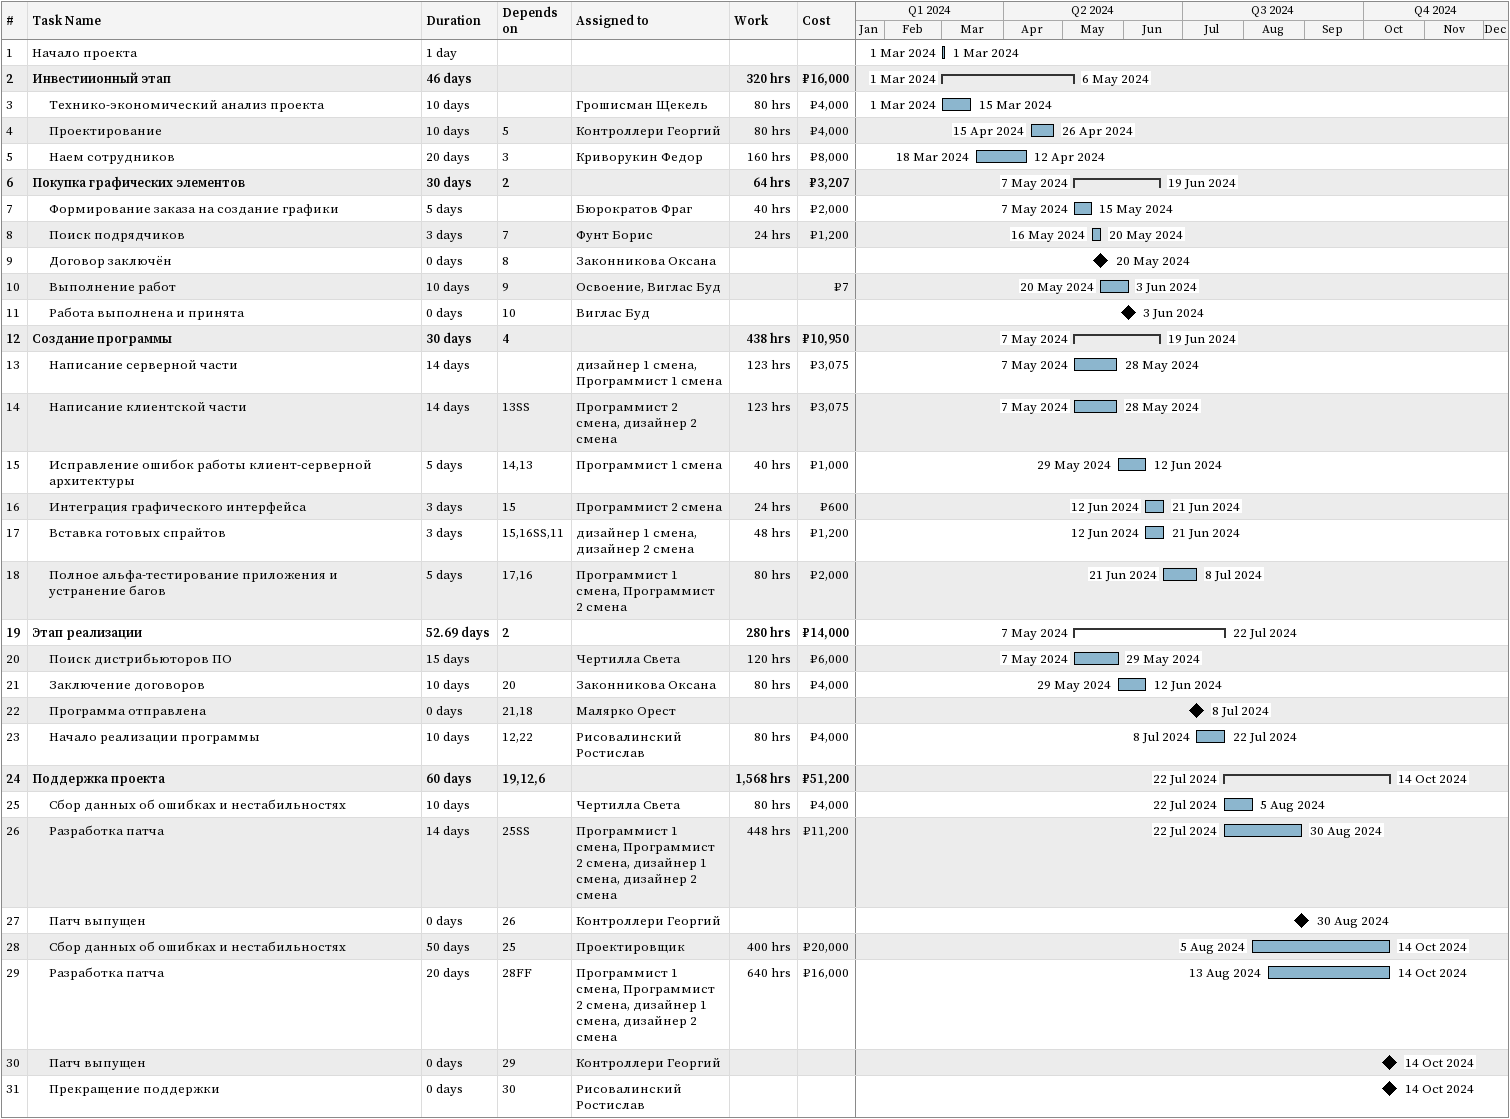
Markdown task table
| ID | Level | Task | Duration | Start | Finish | Predecessors | Resources | Work (h) | Cost (₽) |
|---|---|---|---|---|---|---|---|---|---|
| 1 | 1 | Начало проекта | 1d | 2024-03-01 | 2024-03-01 |  |  |  |  |
| 2 | 1 | **Инвестиионный этап** | 46d | 2024-03-01 | 2024-05-06 |  |  | 320 | 16000 |
| 3 | 2 | Технико-экономический анализ проекта | 10d | 2024-03-01 | 2024-03-15 |  | Грошисман Щекель | 80 | 4000 |
| 4 | 2 | Проектирование | 10d | 2024-04-15 | 2024-04-26 | 5 | Контроллери Георгий | 80 | 4000 |
| 5 | 2 | Наем сотрудников | 20d | 2024-03-18 | 2024-04-12 | 3 | Криворукин Федор | 160 | 8000 |
| 6 | 1 | **Покупка графических элементов** | 30d | 2024-05-07 | 2024-06-19 | 2 |  | 64 | 3207 |
| 7 | 2 | Формирование заказа на создание графики | 5d | 2024-05-07 | 2024-05-15 |  | Бюрократов Фраг | 40 | 2000 |
| 8 | 2 | Поиск подрядчиков | 3d | 2024-05-16 | 2024-05-20 | 7 | Фунт Борис | 24 | 1200 |
| 9 | 2 | Договор заключён | 0d | 2024-05-20 | 2024-05-20 | 8 | Законникова Оксана |  |  |
| 10 | 2 | Выполнение работ | 10d | 2024-05-20 | 2024-06-03 | 9 | Освоение, Виглас Буд |  | 7 |
| 11 | 2 | Работа выполнена и принята | 0d | 2024-06-03 | 2024-06-03 | 10 | Виглас Буд |  |  |
| 12 | 1 | **Создание программы** | 30d | 2024-05-07 | 2024-06-19 | 4 |  | 438 | 10950 |
| 13 | 2 | Написание серверной части | 14d | 2024-05-07 | 2024-05-28 |  | дизайнер 1 смена, Программист 1 смена | 123 | 3075 |
| 14 | 2 | Написание клиентской части | 14d | 2024-05-07 | 2024-05-28 | 13SS | Программист 2 смена, дизайнер 2 смена | 123 | 3075 |
| 15 | 2 | Исправление ошибок работы клиент-серверной архитектуры | 5d | 2024-05-29 | 2024-06-12 | 14, 13 | Программист 1 смена | 40 | 1000 |
| 16 | 2 | Интеграция графического интерфейса | 3d | 2024-06-12 | 2024-06-21 | 15 | Программист 2 смена | 24 | 600 |
| 17 | 2 | Вставка готовых спрайтов | 3d | 2024-06-12 | 2024-06-21 | 15, 16SS, 11 | дизайнер 1 смена, дизайнер 2 смена | 48 | 1200 |
| 18 | 2 | Полное альфа-тестирование приложения и устранение багов | 5d | 2024-06-21 | 2024-07-08 | 17, 16 | Программист 1 смена, Программист 2 смена | 80 | 2000 |
| 19 | 1 | **Этап реализации** | 52.69d | 2024-05-07 | 2024-07-22 | 2 |  | 280 | 14000 |
| 20 | 2 | Поиск дистрибьюторов ПО | 15d | 2024-05-07 | 2024-05-29 |  | Чертилла Света | 120 | 6000 |
| 21 | 2 | Заключение договоров | 10d | 2024-05-29 | 2024-06-12 | 20 | Законникова Оксана | 80 | 4000 |
| 22 | 2 | Программа отправлена | 0d | 2024-07-08 | 2024-07-08 | 21, 18 | Малярко Орест |  |  |
| 23 | 2 | Начало реализации программы | 10d | 2024-07-08 | 2024-07-22 | 12, 22 | Рисовалинский Ростислав | 80 | 4000 |
| 24 | 1 | **Поддержка проекта** | 60d | 2024-07-22 | 2024-10-14 | 19, 12, 6 |  | 1568 | 51200 |
| 25 | 2 | Сбор данных об ошибках и нестабильностях | 10d | 2024-07-22 | 2024-08-05 |  | Чертилла Света | 80 | 4000 |
| 26 | 2 | Разработка патча | 14d | 2024-07-22 | 2024-08-30 | 25SS | Программист 1 смена, Программист 2 смена, дизайнер 1 смена, дизайнер 2 смена | 448 | 11200 |
| 27 | 2 | Патч выпущен | 0d | 2024-08-30 | 2024-08-30 | 26 | Контроллери Георгий |  |  |
| 28 | 2 | Сбор данных об ошибках и нестабильностях | 50d | 2024-08-05 | 2024-10-14 | 25 | Проектировщик | 400 | 20000 |
| 29 | 2 | Разработка патча | 20d | 2024-08-13 | 2024-10-14 | 28FF | Программист 1 смена, Программист 2 смена, дизайнер 1 смена, дизайнер 2 смена | 640 | 16000 |
| 30 | 2 | Патч выпущен | 0d | 2024-10-14 | 2024-10-14 | 29 | Контроллери Георгий |  |  |
| 31 | 2 | Прекращение поддержки | 0d | 2024-10-14 | 2024-10-14 | 30 | Рисовалинский Ростислав |  |  |
